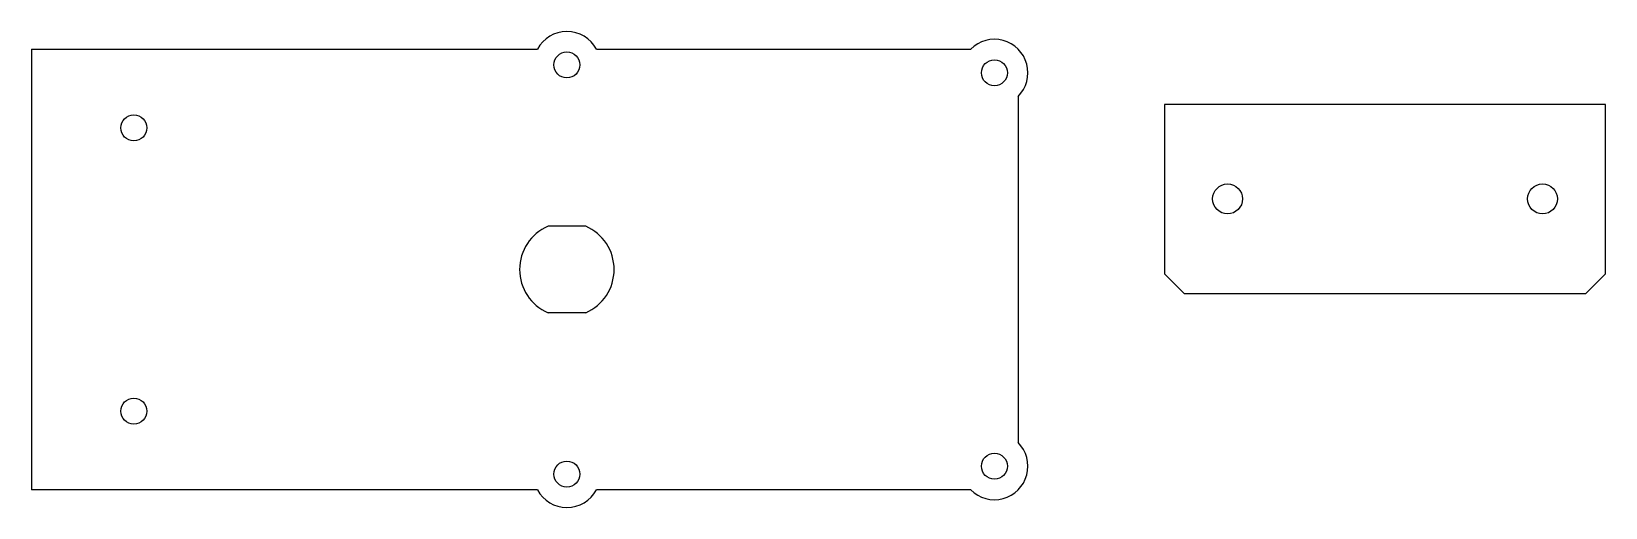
# Model space of a CAD drawing. Header units: millimetres. Extents: x 39 to 239, y 122 to 183.
import ezdxf

# ---------------------------------------------------------------- set-up
doc = ezdxf.new("R2010")
doc.units = ezdxf.units.MM
doc.layers.add('View001', color=7, linetype='CONTINUOUS')
doc.layers.add('View002', color=7, linetype='CONTINUOUS')

msp = doc.modelspace()

# ---------------------------------------------------------------- linework, layer by layer
at = {"layer": 'View001'}
for p, q in [((38.8726, 180.337), (103.123, 180.337)), ((38.8726, 180.337), (38.8726, 124.337)), ((110.623, 180.337), (158.162, 180.337)), ((164.173, 174.327), (164.173, 130.348)), ((109.27, 157.837), (104.475, 157.837)), ((109.27, 146.837), (104.475, 146.837)), ((103.123, 124.337), (38.8726, 124.337)), ((158.162, 124.337), (110.623, 124.337))]:
    msp.add_line(p, q, dxfattribs=at)
for centre in [(106.873, 178.337), (161.173, 177.337), (51.8726, 170.337), (51.8726, 134.337), (106.873, 126.337), (161.173, 127.337)]:
    msp.add_circle(centre, 1.65, dxfattribs=at)
for centre, radius, start, end in [((106.873, 178.337), 4.25, 28.0725, 151.928), ((161.173, 177.337), 4.25, -45.0991, 135.099), ((106.873, 152.337), 6, 113.556, -113.556), ((106.873, 152.337), 6, -66.4435, 66.4435), ((161.173, 127.337), 4.25, -135.099, 45.0991), ((106.873, 126.337), 4.25, -151.928, -28.0725)]:
    msp.add_arc(centre, radius, start, end, dxfattribs=at)
at = {"layer": 'View002'}
for p, q in [((238.786, 173.307), (182.786, 173.307)), ((182.786, 173.307), (182.786, 151.807)), ((238.786, 151.807), (238.786, 173.307)), ((182.786, 151.807), (185.286, 149.307)), ((236.286, 149.307), (238.786, 151.807)), ((185.286, 149.307), (236.286, 149.307))]:
    msp.add_line(p, q, dxfattribs=at)
for centre in [(190.786, 161.307), (230.786, 161.307)]:
    msp.add_circle(centre, 1.9, dxfattribs=at)

doc.saveas('drawing.dxf')
